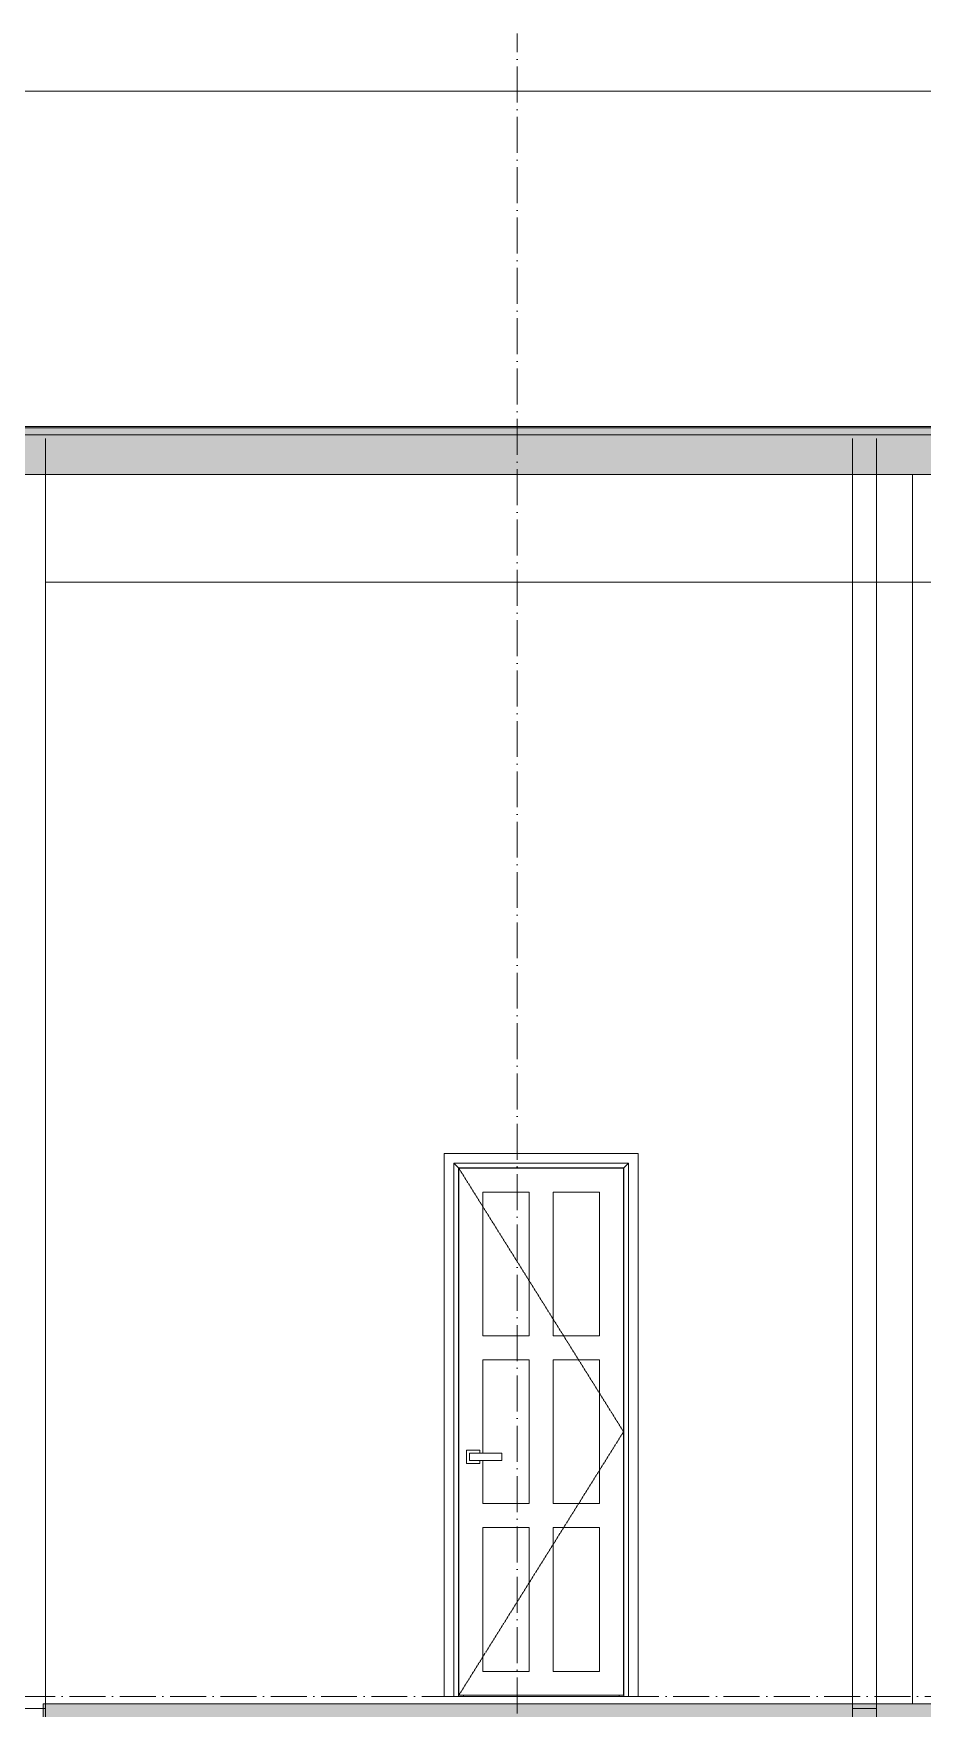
# Model space of a CAD drawing. Header units: millimetres. Extents: x -7075 to 54747, y -13937 to 93540.
# Drawn here: x 4330 to 8042, y 86550 to 93540 of the extents above; entities that cross this region are included whole.
import ezdxf

# ---------------------------------------------------------------- set-up
doc = ezdxf.new("R2010")
doc.units = ezdxf.units.MM
doc.linetypes.add('Dash 1_16_', pattern=[3.175, 1.5875, -1.5875])
doc.linetypes.add('Grid Line', pattern=[4.2, 3, -0.6, 0, -0.6])
for name, color, linetype, lineweight in [('A-DOOR', 31, 'Continuous', 5), ('A-FLOR-MCUT', 3, 'Continuous', 9), ('CUA', 31, 'Continuous', 9), ('NET CAT', 3, 'Continuous', 5), ('NET-CAT', 3, 'Continuous', 15), ('NET-THAY', 2, 'Continuous', 9), ('TRUC', 225, 'Continuous', 5)]:
    doc.layers.add(name, color=color, linetype=linetype, lineweight=lineweight)

# ---------------------------------------------------------------- blocks, each defined once
blk = doc.blocks.new('CUA WC - Type 1-1365096-A-A')
at = {"layer": 'A-DOOR'}
for p, q in [((6794, 83505), (6106, 83505)), ((6106, 83505), (6106, 81305)), ((6794, 81305), (6794, 83505)), ((6206, 82805), (6206, 83405)), ((6206, 83405), (6400, 83405)), ((6400, 83405), (6400, 82805)), ((6500, 82805), (6500, 83405)), ((6500, 83405), (6694, 83405)), ((6694, 83405), (6694, 82805)), ((6400, 82805), (6206, 82805)), ((6694, 82805), (6500, 82805)), ((6206, 82315), (6206, 82705)), ((6206, 82705), (6400, 82705)), ((6400, 82705), (6400, 82105)), ((6500, 82105), (6500, 82705)), ((6500, 82705), (6694, 82705)), ((6694, 82705), (6694, 82105)), ((6206, 82105), (6206, 82285)), ((6400, 82105), (6206, 82105)), ((6694, 82105), (6500, 82105)), ((6206, 81405), (6206, 82005)), ((6206, 82005), (6400, 82005)), ((6400, 82005), (6400, 81405)), ((6500, 81405), (6500, 82005)), ((6500, 82005), (6694, 82005)), ((6694, 82005), (6694, 81405)), ((6400, 81405), (6206, 81405)), ((6694, 81405), (6500, 81405)), ((6106, 81305), (6794, 81305))]:
    blk.add_line(p, q, dxfattribs=at)
at = {"layer": 'CUA', "lineweight": 5}
for p, q in [((6045, 83566), (6855, 83566)), ((6045, 81300), (6045, 83566)), ((6855, 83566), (6855, 81300)), ((6085, 83526), (6815, 83526)), ((6085, 83526), (6105, 83506)), ((6085, 81300), (6085, 83526)), ((6105, 83506), (6105, 81300)), ((6795, 83506), (6105, 83506)), ((6815, 83526), (6795, 83506)), ((6795, 81300), (6795, 83506)), ((6815, 81300), (6815, 83526)), ((6193.5, 82327.5), (6138.5, 82327.5)), ((6138.5, 82327.5), (6138.5, 82272.5)), ((6151, 82315), (6286, 82315)), ((6151, 82315), (6151, 82285)), ((6286, 82285), (6151, 82285)), ((6193.5, 82315), (6193.5, 82327.5)), ((6193.5, 82272.5), (6193.5, 82285)), ((6286, 82285), (6286, 82315)), ((6138.5, 82272.5), (6193.5, 82272.5)), ((6085, 81300), (6045, 81300)), ((6105, 81300), (6085, 81300)), ((6125, 81305), (6125, 81300)), ((6775, 81300), (6775, 81305)), ((6815, 81300), (6795, 81300)), ((6855, 81300), (6815, 81300))]:
    blk.add_line(p, q, dxfattribs=at)
at = {"layer": 'CUA', "linetype": 'Dash 1_16_', "lineweight": 5}
for p, q in [((6106, 83505), (6794, 82405)), ((6794, 82405), (6106, 81305))]:
    blk.add_line(p, q, dxfattribs=at)

msp = doc.modelspace()

# ---------------------------------------------------------------- hatches: boundary and pattern name
at = {"layer": 'NET CAT'}
h = msp.add_hatch(color=250, dxfattribs=at)
h.paths.add_polyline_path([(11600, 91895), (11600, 91900), (-3, 91900), (-3, 91895), (8066.4, 91895)], flags=0)
h.paths.add_polyline_path([(42597, 91895), (42597, 91900), (30999.9, 91900), (30999.9, 91895), (40110.6, 91895)], flags=0)
at = {"layer": 'NET CAT', "lineweight": 9}
h = msp.add_hatch(color=7, dxfattribs=at)
h.paths.add_polyline_path([(40110.6, 91865), (42597, 91865), (42597, 91895), (30999.9, 91895), (30999.9, 91865), (33701.7, 91865)], flags=0)
h.paths.add_polyline_path([(11600, 91865), (11600, 91895), (-3, 91895), (-3, 91865), (8066.4, 91865)], flags=0)
h = msp.add_hatch(color=7, dxfattribs=at)
h.paths.add_polyline_path([(31299.9, 91700), (42599.9, 91700), (42599.9, 91865), (30999.9, 91865), (30999.9, 91700)])
h.paths.add_polyline_path([(11599.9, 91700), (11599.9, 91865), (-0.1, 91865), (-0.1, 91700), (8066.4, 91700)])
at = {"layer": 'NET-THAY'}
msp.add_hatch(color=7, dxfattribs=at).paths.add_polyline_path([(9610, 86500), (9610, 86570), (4370, 86570), (4370, 86500), (8867.5, 86500)], flags=0)

# ---------------------------------------------------------------- linework, layer by layer
at = {"layer": 'A-FLOR-MCUT'}
msp.add_line((11600, 91895), (-3, 91895), dxfattribs=at)
at = {"layer": 'NET-CAT'}
for p, q in [((11600, 91900), (-3, 91900)), ((-3, 91865), (11600, 91865)), ((11599.9, 91865), (-0.1, 91865)), ((4380, 81250), (4380, 91850)), ((7750, 91850), (7750, 81250)), ((7850, 81250), (7850, 91850)), ((-0.1, 91700), (11599.9, 91700)), ((-0.1, 86550), (4380, 86550)), ((9610, 86570), (4370, 86570)), ((4370, 86570), (4370, 86500)), ((7850, 86550), (7750, 86550))]:
    msp.add_line(p, q, dxfattribs=at)
at = {"layer": 'NET-THAY'}
for p, q in [((10900, 93300), (697, 93300)), ((7999.9, 91700), (7999.9, 86570)), ((4380, 91250), (11299.9, 91250)), ((6795, 86600), (6105, 86600))]:
    msp.add_line(p, q, dxfattribs=at)
at = {"layer": 'TRUC', "linetype": 'Grid Line', "ltscale": 50}
for p, q in [((6349.9, -10536.9), (6349.9, 93540.4)), ((-7075.1, 93300), (49883.7, 93300)), ((-7075.1, 91900), (51521, 91900)), ((-7075.1, 86600), (51521, 86600))]:
    msp.add_line(p, q, dxfattribs=at)

# ---------------------------------------------------------------- block references
at = {"layer": 'CUA'}
msp.add_blockref('CUA WC - Type 1-1365096-A-A', (0, 5300), dxfattribs=at)

doc.saveas('drawing.dxf')
